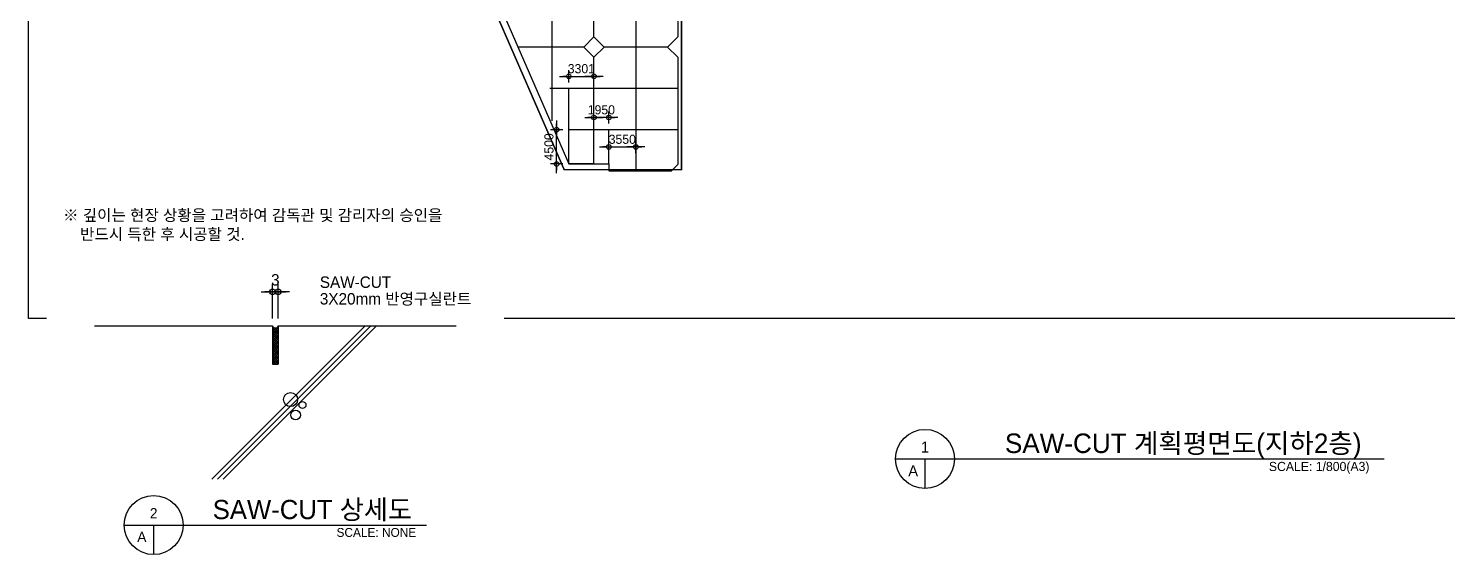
# Model space of a CAD drawing. Header units: millimetres. Extents: x -224470 to 893780, y -1288009 to 197746.
# Drawn here: x 8000 to 194279, y 5787 to 74833 of the extents above; entities that cross this region are included whole.
import ezdxf
from ezdxf.enums import TextEntityAlignment as Align

# ---------------------------------------------------------------- set-up
doc = ezdxf.new("R2010")
doc.units = ezdxf.units.MM
doc.header["$LTSCALE"] = 1000
doc.header["$MEASUREMENT"] = 0
doc.header["$PDSIZE"] = -10
doc.layers.get('0').update_dxf_attribs({"linetype": 'CONTINUOUS'})
doc.layers.get('Defpoints').update_dxf_attribs({"color": 171, "linetype": 'CONTINUOUS'})
for name, color, linetype in [('151', 151, 'CONTINUOUS'), ('CON', 2, 'CONTINUOUS'), ('DIM', 7, 'CONTINUOUS'), ('E3', 8, 'CONTINUOUS'), ('FIN', 5, 'CONTINUOUS'), ('LED', 7, 'CONTINUOUS'), ('NDIM', 7, 'CONTINUOUS'), ('SAW-CUT', 6, 'CONTINUOUS'), ('SYM', 7, 'CONTINUOUS'), ('TEXT', 3, 'CONTINUOUS'), ('WIPEOUT', 6, 'CONTINUOUS')]:
    doc.layers.add(name, color=color, linetype=linetype)
doc.styles.add('CGS', font='cgse', dxfattribs={"bigfont": 'cgs'})
doc.styles.add('나눔바른고딕', font='')
doc.styles.get('나눔바른고딕').set_extended_font_data('나눔바른고딕')
doc.dimstyles.new('400 NDIM', dxfattribs={"dimscale": 400, "dimtxt": 3, "dimasz": 1, "dimexe": 2, "dimexo": 2, "dimgap": 1.5, "dimtad": 1, "dimdec": 0, "dimrnd": 0.25, "dimdsep": 46, "dimtxsty": '나눔바른고딕', "dimblk": 'DOT0', "dimcen": 1, "dimdle": 8, "dimclrd": 7, "dimclre": 7, "dimclrt": 7, "dimadec": 0, "dimazin": 0, "dimtfac": 1, "dimtdec": 0, "dimtix": 1, "dimtmove": 2, "dimatfit": 3, "dimldrblk": 'DOT0', "dimfxl": 1, "dimtolj": 1, "dimtzin": 0, "dimlwd": -1, "dimlwe": -1, "dimarcsym": 0})
doc.dimstyles.new('NDIM 1200', dxfattribs={"dimscale": 500, "dimtxt": 3, "dimasz": 1, "dimexe": 2, "dimexo": 2, "dimgap": 1, "dimtad": 1, "dimdec": 0, "dimdsep": 46, "dimtxsty": 'CGS', "dimblk": 'DOT0', "dimcen": 1, "dimdle": 8, "dimclrd": 2, "dimclre": 2, "dimclrt": 2, "dimadec": 0, "dimazin": 0, "dimtfac": 1, "dimtdec": 0, "dimtix": 1, "dimtmove": 2, "dimatfit": 3, "dimldrblk": 'DOT0', "dimfxl": 1, "dimtolj": 1, "dimtzin": 0, "dimlwd": -1, "dimlwe": -1, "dimarcsym": 0})

# ---------------------------------------------------------------- blocks, each defined once
blk = doc.blocks.new('DOT0')
blk.add_line((-3, 0), (3, 0))
at = {"color": 6}
blk.add_circle((0, 0), 0.75, dxfattribs=at)
blk = doc.blocks.new('*D419')
at = {"layer": 'Defpoints', "color": 0, "transparency": 16777216}
for p in [(24300, -10316), (23700, -13905), (24300, -13905)]:
    blk.add_point(p, dxfattribs=at)
at = {"layer": 'DIM', "color": 7, "transparency": 16777216}
for p, q in [((23300, -10316), (22900, -10316)), ((23700, -13105), (23700, -9516)), ((23700, -10316), (24300, -10316)), ((24300, -13105), (24300, -9516)), ((24700, -10316), (25100, -10316))]:
    blk.add_line(p, q, dxfattribs=at)
at = {"layer": 'DIM', "color": 7, "transparency": 16777216, "xscale": 400, "yscale": 400, "zscale": 400}
blk.add_blockref('DOT0', (23700, -10316), dxfattribs=at)
at = {"layer": 'DIM', "color": 7, "transparency": 16777216, "xscale": 400, "yscale": 400, "zscale": 400, "rotation": 180}
blk.add_blockref('DOT0', (24300, -10316), dxfattribs=at)
at = {"layer": 'DIM', "color": 7, "transparency": 16777216, "insert": (24000, -9066), "char_height": 1200, "attachment_point": 5, "style": '나눔바른고딕'}
blk.add_mtext('\\A1;3', dxfattribs=at)
blk = doc.blocks.new('*D18')
at = {"layer": 'Defpoints', "color": 0, "ltscale": 0.4, "transparency": 16777216}
for p in [(87730, 59278), (84180, 57678), (87730, 57678)]:
    blk.add_point(p, dxfattribs=at)
at = {"layer": 'NDIM', "ltscale": 0.4, "transparency": 16777216}
for p, q in [((84180, 58478), (84180, 60078)), ((87730, 58478), (87730, 60078)), ((83780, 59278), (83380, 59278)), ((84180, 59278), (87730, 59278)), ((88130, 59278), (88530, 59278))]:
    blk.add_line(p, q, dxfattribs=at)
at = {"layer": 'NDIM', "ltscale": 0.4, "transparency": 16777216, "xscale": 400, "yscale": 400, "zscale": 400}
blk.add_blockref('DOT0', (84180, 59278), dxfattribs=at)
at = {"layer": 'NDIM', "ltscale": 0.4, "transparency": 16777216, "xscale": 400, "yscale": 400, "zscale": 400, "rotation": 180}
blk.add_blockref('DOT0', (87730, 59278), dxfattribs=at)
at = {"layer": 'NDIM', "ltscale": 0.4, "transparency": 16777216, "insert": (85955, 60278), "char_height": 1200, "attachment_point": 5, "style": 'CGS'}
blk.add_mtext('\\A1;3550', dxfattribs=at)
blk = doc.blocks.new('*D19')
at = {"layer": 'Defpoints', "color": 0, "ltscale": 0.4, "transparency": 16777216}
for p in [(82230, 63141), (82230, 61541), (84180, 61541)]:
    blk.add_point(p, dxfattribs=at)
at = {"layer": 'NDIM', "ltscale": 0.4, "transparency": 16777216}
for p, q in [((82230, 62341), (82230, 63941)), ((84180, 62341), (84180, 63941)), ((81830, 63141), (81430, 63141)), ((84180, 63141), (82230, 63141)), ((84580, 63141), (84980, 63141))]:
    blk.add_line(p, q, dxfattribs=at)
at = {"layer": 'NDIM', "ltscale": 0.4, "transparency": 16777216, "xscale": 400, "yscale": 400, "zscale": 400}
for p, rotation in [((82230, 63141), 359.9999999999994), ((84180, 63141), 179.9999999999993)]:
    blk.add_blockref('DOT0', p, dxfattribs=dict(at, rotation=rotation))
at = {"layer": 'NDIM', "ltscale": 0.4, "transparency": 16777216, "insert": (83205, 64141), "char_height": 1200, "attachment_point": 5, "style": 'CGS'}
blk.add_mtext('\\A1;1950', dxfattribs=at)
blk = doc.blocks.new('*D20')
at = {"layer": 'Defpoints', "color": 0, "ltscale": 0.4, "transparency": 16777216}
for p in [(82230, 68541), (78929, 66941), (82230, 66941)]:
    blk.add_point(p, dxfattribs=at)
at = {"layer": 'NDIM', "ltscale": 0.4, "transparency": 16777216}
for p, q in [((78929, 67741), (78929, 69341)), ((82230, 67741), (82230, 69341)), ((78529, 68541), (78129, 68541)), ((78929, 68541), (82230, 68541)), ((82630, 68541), (83030, 68541))]:
    blk.add_line(p, q, dxfattribs=at)
at = {"layer": 'NDIM', "ltscale": 0.4, "transparency": 16777216, "xscale": 400, "yscale": 400, "zscale": 400}
blk.add_blockref('DOT0', (78929, 68541), dxfattribs=at)
at = {"layer": 'NDIM', "ltscale": 0.4, "transparency": 16777216, "xscale": 400, "yscale": 400, "zscale": 400, "rotation": 180}
blk.add_blockref('DOT0', (82230, 68541), dxfattribs=at)
at = {"layer": 'NDIM', "ltscale": 0.4, "transparency": 16777216, "insert": (80579, 69541), "char_height": 1200, "attachment_point": 5, "style": 'CGS'}
blk.add_mtext('\\A1;3301', dxfattribs=at)
blk = doc.blocks.new('*D21')
at = {"layer": 'Defpoints', "color": 0, "ltscale": 0.4, "transparency": 16777216}
for p in [(77329, 61541), (78929, 61541), (78929, 57041)]:
    blk.add_point(p, dxfattribs=at)
at = {"layer": 'NDIM', "ltscale": 0.4, "transparency": 16777216}
for p, q in [((78129, 61541), (76529, 61541)), ((77329, 61941), (77329, 62341)), ((77329, 57041), (77329, 61541)), ((78129, 57041), (76529, 57041)), ((77329, 56641), (77329, 56241))]:
    blk.add_line(p, q, dxfattribs=at)
at = {"layer": 'NDIM', "ltscale": 0.4, "transparency": 16777216, "xscale": 400, "yscale": 400, "zscale": 400}
for p, rotation in [((77329, 61541), 270), ((77329, 57041), 90)]:
    blk.add_blockref('DOT0', p, dxfattribs=dict(at, rotation=rotation))
at = {"layer": 'NDIM', "ltscale": 0.4, "transparency": 16777216, "insert": (76329, 59291), "char_height": 1200, "attachment_point": 5, "rotation": 90, "style": 'CGS'}
blk.add_mtext('\\A1;4500', dxfattribs=at)
blk = doc.blocks.new('A$C4CB6089A')
at = {"layer": 'SYM'}
for p, q in [((8119.8, -34800), (39880.2, -34800)), ((11222.8, -34800), (11222.8, -37903))]:
    blk.add_line(p, q, dxfattribs=at)
blk.add_circle((11222.8, -34800), 3103, dxfattribs=at)
at = {"layer": 'TEXT', "style": '나눔바른고딕'}
blk.add_text('SAW-CUT 상세도', height=2016.97, dxfattribs=at).set_placement((17422.4, -33170.9), align=Align.MIDDLE_LEFT)
for s, p in [('2', (11222.8, -33558.8)), ('A', (9981.6, -36041.2))]:
    blk.add_text(s, height=1086.1, dxfattribs=at).set_placement(p, align=Align.MIDDLE)
blk.add_text('SCALE: NONE', height=930.909, dxfattribs=at).set_placement((38794.6, -35110.3), align=Align.TOP_RIGHT)
blk.add_wipeout([(0, 0), (0, -30000), (48000, -30000), (48000, 0)]).dxf.layer = 'WIPEOUT'
at = {"layer": 'FIN', "ltscale": 1000}
h = blk.add_hatch(dxfattribs=at)
h.set_pattern_fill('ANSI37', color=256, scale=50)
h.set_pattern_definition([(45, (-2497979.52, -916950.34), (-112.2532015, 112.2532015), []), (135, (-2497979.52, -916950.34), (-112.2532015, -112.2532015), [])])
edge = h.paths.add_edge_path()
edge.add_line((23700, -17905.3), (24300, -17905.3))
edge.add_line((24300, -17905.3), (24300, -13905.3))
edge.add_arc((24000, -13780.3), 325, 202.619865, 337.380135, ccw=False)
edge.add_line((23700, -13905.3), (23700, -17905.3))
at = {"layer": 'CON'}
for p, q in [((5000, -13905.3), (23700, -13905.3)), ((23700, -13905.3), (23700, -17905.3)), ((24300, -13905.3), (43000, -13905.3)), ((24300, -13905.3), (24300, -17905.3)), ((23700, -17905.3), (24300, -17905.3))]:
    blk.add_line(p, q, dxfattribs=at)
at = {"layer": 'E3'}
for p, q in [((33417.8, -13905.3, -605856.8), (17323.1, -30000, -605856.8)), ((34017.8, -13905.3, -605856.8), (17923.1, -30000, -605856.8)), ((34617.8, -13905.3, -605856.8), (18523.1, -30000, -605856.8))]:
    blk.add_line(p, q, dxfattribs=at)
for centre, radius in [((25594, -21625.3), 740.8), ((26850.1, -22198), 363.1), ((26127.9, -23250.3), 502.9)]:
    blk.add_circle(centre, radius, dxfattribs=at)
at = {"layer": 'FIN', "ltscale": 1000}
blk.add_arc((24000, -13780.3), 325, 202.619865, 337.380135, dxfattribs=at)
at = {"layer": 'LED', "ltscale": 0.5}
blk.add_lwpolyline([(24000, -14005.3, 0, 400, 0), (24600, -12966, 0, 0, 0), (26712.7, -9306.7, 0, 0, 0), (28468.6, -9306.7, 0, 0, 0)], format="xyseb", dxfattribs=at)
at = {"layer": 'TEXT', "style": '나눔바른고딕'}
for s, p in [('※ 깊이는 현장 상황을 고려하여 감독관 및 감리자의 승인을', (1699.5, -2270)), ('반드시 득한 후 시공할 것.', (3499.5, -4270)), ('SAW-CUT', (28673.1, -9306.7)), ('3X20mm 반영구실란트', (28673.1, -11053))]:
    blk.add_text(s, height=1200, dxfattribs=at).set_placement(p, align=Align.MIDDLE_LEFT)
at = {"layer": 'DIM'}
dim = blk.add_linear_dim(base=(24300, -10315.8), p1=(23700, -13905.3), p2=(24300, -13905.3), text='3', dimstyle='400 NDIM', dxfattribs=at)
dim.commit()
dim.dimension.update_dxf_attribs({"geometry": '*D419', "text_midpoint": (24000, -9065.8)})

msp = doc.modelspace()

# ---------------------------------------------------------------- linework, layer by layer
at = {"color": 3, "ltscale": 10000, "const_width": 200}
msp.add_lwpolyline([(105330.1, 93640.5), (105330.1, 94890.5), (103930.1, 94890.5), (103930.1, 103440.7), (73930.1, 103440.7), (73930.1, 93940.7), (61923.1, 93940.7), (78328.3, 56290.5), (93730.1, 56290.5), (93730.1, 84340.5), (105330.1, 84340.5), (105330.1, 84390.5), (105530.1, 84390.5), (105530.1, 93640.5)], close=True, dxfattribs=at)
at = {"layer": 'Defpoints', "ltscale": 10000}
msp.add_lwpolyline([(292000, 36778.1), (8000, 36778.1), (8000, 197745.9), (292000, 197745.9)], close=True, dxfattribs=at)
at = {"layer": 'SAW-CUT', "ltscale": 10000}
for p, q in [((87730.1, 102440.7), (87730.1, 56140.5)), ((76730.1, 62707.9), (76730.1, 94316.3)), ((82230.1, 73714.8), (82230.1, 82066.3)), ((80905.8, 72390.5), (72240.3, 72390.5)), ((82230.1, 57040.5), (82230.1, 71066.3)), ((91905.8, 72390.5), (83554.4, 72390.5)), ((93230.1, 66940.5), (76459.2, 66940.5)), ((78928.7, 57040.5), (78928.7, 66940.5)), ((93230.1, 61540.5), (78928.7, 61540.5)), ((84180.1, 57040.5), (84180.1, 61540.5)), ((82230.1, 57040.5), (78930.1, 57040.5))]:
    msp.add_line(p, q, dxfattribs=at)
for points in [[(106530.1, 102440.7), (95530.1, 102440.7), (95530.1, 99890.5), (93230.1, 99890.5), (93230.1, 102440.7), (59146.7, 102440.7), (78928.7, 57040.5), (84180.1, 57040.5), (84180.1, 56140.5), (92405.8, 56140.5), (93230.1, 56964.8)], [(93230.1, 82066.3), (93230.1, 73714.8)], [(93230.1, 71066.3), (91905.8, 72390.5), (93230.1, 73714.8)], [(91905.8, 72390.5), (93230.1, 73714.8)], [(93230.1, 71066.3), (93230.1, 56964.8)]]:
    msp.add_lwpolyline(points, dxfattribs=at)
msp.add_lwpolyline([(82230.1, 73714.8), (80905.8, 72390.5), (82230.1, 71066.3), (83554.4, 72390.5)], close=True, dxfattribs=at)
at = {"layer": 'SYM'}
for p, q in [((121803.7, 18339.6), (185953.9, 18339.6)), ((125682.4, 18339.6), (125682.4, 14460.8))]:
    msp.add_line(p, q, dxfattribs=at)
msp.add_circle((125682.4, 18339.6), 3878.8, dxfattribs=at)

# ---------------------------------------------------------------- texts
at = {"layer": 'TEXT', "style": '나눔바른고딕'}
for s, p in [('1', (125682.4, 19891.1)), ('A', (124130.9, 16788.1))]:
    msp.add_text(s, height=1440, dxfattribs=at).set_placement(p, align=Align.MIDDLE)
msp.add_text('SAW-CUT 계획평면도(지하2층)', height=2560, dxfattribs=at).set_placement((136173.5, 19115.3))
msp.add_text('SCALE: 1/800(A3)', height=1200, dxfattribs=at).set_placement((184019.9, 17951.7), align=Align.TOP_RIGHT)

# ---------------------------------------------------------------- dimensions: what is measured, and where the dimension line sits
at = {"layer": 'NDIM', "ltscale": 0.4}
for base, p1, p2, picture, middle in [((82230.1, 68540.5), (78928.7, 66940.5), (82230.1, 66940.5), '*D20', (80579.4, 69540.5)), ((87730.1, 59278), (84180.1, 57678), (87730.1, 57678), '*D18', (85955.1, 60278))]:
    dim = msp.add_linear_dim(base=base, p1=p1, p2=p2, dimstyle='NDIM 1200', override={"dimscale": 400, "dimclrd": 256, "dimclre": 256, "dimclrt": 256}, dxfattribs=at)
    dim.commit()
    dim.dimension.update_dxf_attribs({"geometry": picture, "text_midpoint": middle})
for base, p1, p2, angle, picture, middle in [((82230.1, 63140.5), (84180.1, 61540.5), (82230.1, 61540.5), 180, '*D19', (83205.1, 64140.5)), ((77328.7, 61540.5), (78928.7, 57040.5), (78928.7, 61540.5), 90, '*D21', (76328.7, 59290.5))]:
    dim = msp.add_linear_dim(base=base, p1=p1, p2=p2, angle=angle, dimstyle='NDIM 1200', override={"dimscale": 400, "dimclrd": 256, "dimclre": 256, "dimclrt": 256}, dxfattribs=at)
    dim.commit()
    dim.dimension.update_dxf_attribs({"geometry": picture, "text_midpoint": middle})

# ---------------------------------------------------------------- next in the draw order: block references
at = {"layer": '151', "xscale": 1.25, "yscale": 1.25, "zscale": 1.25}
msp.add_blockref('A$C4CB6089A', (10414.3, 53166.2), dxfattribs=at)

doc.saveas('drawing.dxf')
